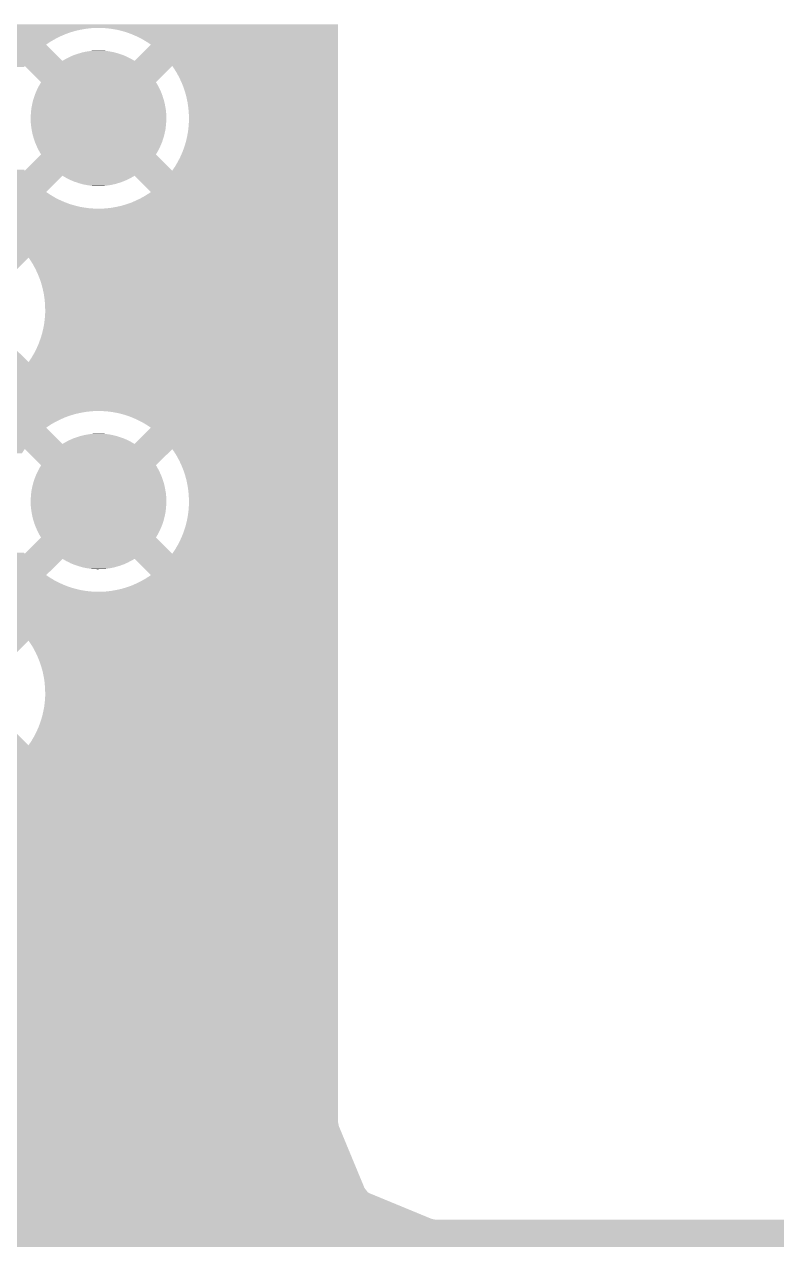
# Model space of a CAD drawing. Extents: x 295 to 953, y 10 to 290.
# Drawn here: x 775.71 to 785.68, y 251.25 to 267.46 of the extents above; entities that cross this region are included whole.
import ezdxf

# ---------------------------------------------------------------- set-up
doc = ezdxf.new("R2010")
doc.units = 0
doc.header["$LTSCALE"] = 5
doc.header["$MEASUREMENT"] = 0
doc.layers.add('FROMC1', color=7, linetype='CONTINUOUS')

msp = doc.modelspace()

# ---------------------------------------------------------------- linework, layer by layer
at = {"layer": 'FROMC1'}
for points in [[(728.195, 267.459), (728.195, 267.46), (779.868, 267.459), (779.867, 267.46)], [(728.201, 267.45), (728.195, 267.459), (779.868, 267.45), (779.868, 267.459)], [(728.22, 267.414), (728.201, 267.45), (779.868, 267.414), (779.868, 267.45)], [(728.222, 267.41), (728.22, 267.414), (776.595, 267.41), (776.665, 267.414)], [(728.226, 267.402), (728.222, 267.41), (776.526, 267.402), (776.595, 267.41)], [(728.233, 267.39), (728.226, 267.402), (776.457, 267.39), (776.526, 267.402)], [(776.734, 267.413), (776.665, 267.414), (779.868, 267.413), (779.868, 267.414)], [(776.804, 267.409), (776.734, 267.413), (779.868, 267.409), (779.868, 267.413)], [(776.873, 267.4), (776.804, 267.409), (779.868, 267.4), (779.868, 267.409)], [(776.942, 267.388), (776.873, 267.4), (779.868, 267.388), (779.868, 267.4)], [(728.234, 267.388), (728.233, 267.39), (776.448, 267.388), (776.457, 267.39)], [(728.24, 267.375), (728.234, 267.388), (776.389, 267.375), (776.448, 267.388)], [(728.249, 267.355), (728.24, 267.375), (776.322, 267.355), (776.389, 267.375)], [(728.26, 267.332), (728.249, 267.355), (776.256, 267.332), (776.322, 267.355)], [(728.263, 267.325), (728.26, 267.332), (776.241, 267.325), (776.256, 267.332)], [(728.272, 267.304), (728.263, 267.325), (776.192, 267.304), (776.241, 267.325)], [(728.284, 267.273), (728.272, 267.304), (776.129, 267.273), (776.192, 267.304)], [(728.289, 267.26), (728.284, 267.273), (776.107, 267.26), (776.129, 267.273)], [(728.296, 267.239), (728.289, 267.26), (776.069, 267.239), (776.107, 267.26)], [(728.309, 267.201), (728.296, 267.239), (776.01, 267.201), (776.069, 267.239)], [(777.01, 267.371), (776.942, 267.388), (779.868, 267.371), (779.868, 267.388)], [(777.077, 267.351), (777.01, 267.371), (779.868, 267.351), (779.868, 267.371)], [(777.142, 267.326), (777.077, 267.351), (779.868, 267.326), (779.868, 267.351)], [(777.206, 267.298), (777.142, 267.326), (779.868, 267.298), (779.868, 267.326)], [(777.268, 267.267), (777.206, 267.298), (779.868, 267.267), (779.868, 267.298)], [(777.328, 267.231), (777.268, 267.267), (779.868, 267.231), (779.868, 267.267)], [(728.311, 267.194), (728.309, 267.201), (776.001, 267.194), (776.01, 267.201)], [(728.311, 267.193), (728.311, 267.194), (775.999, 267.193), (776.001, 267.194)], [(728.329, 267.127), (728.311, 267.193), (776.065, 267.127), (775.999, 267.193)], [(728.343, 267.058), (728.329, 267.127), (776.133, 267.058), (776.065, 267.127)], [(776.415, 267.07), (776.436, 267.076), (776.969, 267.07), (776.951, 267.076)], [(776.436, 267.076), (776.473, 267.087), (776.951, 267.076), (776.91, 267.087)], [(776.473, 267.087), (776.495, 267.092), (776.91, 267.087), (776.892, 267.092)], [(776.495, 267.092), (776.532, 267.1), (776.892, 267.092), (776.85, 267.1)], [(776.532, 267.1), (776.555, 267.103), (776.85, 267.1), (776.833, 267.103)], [(776.555, 267.103), (776.592, 267.109), (776.833, 267.103), (776.789, 267.109)], [(776.592, 267.109), (776.618, 267.111), (776.789, 267.109), (776.773, 267.111)], [(776.618, 267.111), (776.652, 267.113), (776.773, 267.111), (776.725, 267.113)], [(776.652, 267.113), (776.713, 267.114), (776.725, 267.113), (776.713, 267.114)], [(777.17, 266.977), (777.386, 267.193), (779.868, 266.977), (779.868, 267.193)], [(777.386, 267.193), (777.328, 267.231), (779.868, 267.193), (779.868, 267.231)], [(728.347, 267.033), (728.343, 267.058), (776.158, 267.033), (776.133, 267.058)], [(763.536, 267.026), (763.358, 267.033), (776.166, 267.026), (776.158, 267.033)], [(763.832, 266.981), (763.536, 267.026), (776.21, 266.981), (776.166, 267.026)], [(763.848, 266.977), (763.832, 266.981), (776.215, 266.977), (776.21, 266.981)], [(764.081, 266.909), (763.848, 266.977), (779.868, 266.909), (779.868, 266.977)], [(764.12, 266.897), (764.081, 266.909), (775.707, 266.897), (775.715, 266.909)], [(775.931, 266.693), (775.715, 266.909), (777.454, 266.693), (777.67, 266.909)], [(776.215, 266.977), (776.249, 266.997), (777.17, 266.977), (777.135, 266.997)], [(776.249, 266.997), (776.268, 267.007), (777.135, 266.997), (777.118, 267.007)], [(776.268, 267.007), (776.303, 267.025), (777.118, 267.007), (777.081, 267.025)], [(776.303, 267.025), (776.322, 267.034), (777.081, 267.025), (777.064, 267.034)], [(776.322, 267.034), (776.358, 267.05), (777.064, 267.034), (777.026, 267.05)], [(776.358, 267.05), (776.378, 267.057), (777.026, 267.05), (777.008, 267.057)], [(776.378, 267.057), (776.415, 267.07), (777.008, 267.057), (776.969, 267.07)], [(777.694, 266.874), (777.67, 266.909), (779.868, 266.874), (779.868, 266.909)], [(777.731, 266.815), (777.694, 266.874), (779.868, 266.815), (779.868, 266.874)], [(777.764, 266.753), (777.731, 266.815), (779.868, 266.753), (779.868, 266.815)], [(777.793, 266.69), (777.764, 266.753), (779.868, 266.69), (779.868, 266.753)], [(775.866, 266.568), (775.874, 266.586), (777.52, 266.568), (777.511, 266.586)], [(775.874, 266.586), (775.892, 266.623), (777.511, 266.586), (777.494, 266.623)], [(775.892, 266.623), (775.901, 266.641), (777.494, 266.623), (777.484, 266.641)], [(775.901, 266.641), (775.921, 266.676), (777.484, 266.641), (777.465, 266.676)], [(775.921, 266.676), (775.931, 266.693), (777.465, 266.676), (777.454, 266.693)], [(777.819, 266.625), (777.793, 266.69), (779.868, 266.625), (779.868, 266.69)], [(777.841, 266.559), (777.819, 266.625), (779.868, 266.559), (779.868, 266.625)], [(775.816, 266.415), (775.826, 266.454), (777.569, 266.415), (777.559, 266.454)], [(775.826, 266.454), (775.831, 266.473), (777.559, 266.454), (777.553, 266.473)], [(775.831, 266.473), (775.844, 266.512), (777.553, 266.473), (777.541, 266.512)], [(775.844, 266.512), (775.851, 266.531), (777.541, 266.512), (777.534, 266.531)], [(775.851, 266.531), (775.866, 266.568), (777.534, 266.531), (777.52, 266.568)], [(777.859, 266.492), (777.841, 266.559), (779.868, 266.492), (779.868, 266.559)], [(777.873, 266.423), (777.859, 266.492), (779.868, 266.423), (779.868, 266.492)], [(777.883, 266.354), (777.873, 266.423), (779.868, 266.354), (779.868, 266.423)], [(775.794, 266.235), (775.796, 266.275), (777.591, 266.235), (777.59, 266.275)], [(775.796, 266.275), (775.797, 266.296), (777.59, 266.275), (777.588, 266.296)], [(775.797, 266.296), (775.802, 266.336), (777.588, 266.296), (777.584, 266.336)], [(775.802, 266.336), (775.804, 266.356), (777.584, 266.336), (777.58, 266.356)], [(775.804, 266.356), (775.812, 266.395), (777.58, 266.356), (777.573, 266.395)], [(775.812, 266.395), (775.816, 266.415), (777.573, 266.395), (777.569, 266.415)], [(777.889, 266.285), (777.883, 266.354), (779.868, 266.285), (779.868, 266.354)], [(777.891, 266.215), (777.889, 266.285), (779.868, 266.215), (779.868, 266.285)], [(775.793, 266.215), (775.794, 266.235), (777.592, 266.215), (777.591, 266.235)], [(775.794, 266.195), (775.793, 266.215), (777.591, 266.195), (777.592, 266.215)], [(775.795, 266.155), (775.794, 266.195), (777.589, 266.155), (777.591, 266.195)], [(775.797, 266.134), (775.795, 266.155), (777.588, 266.134), (777.589, 266.155)], [(775.802, 266.094), (775.797, 266.134), (777.583, 266.094), (777.588, 266.134)], [(777.878, 266.034), (777.886, 266.103), (779.868, 266.034), (779.868, 266.103)], [(777.886, 266.103), (777.891, 266.173), (779.868, 266.103), (779.868, 266.173)], [(777.891, 266.173), (777.891, 266.215), (779.868, 266.173), (779.868, 266.215)], [(775.805, 266.074), (775.802, 266.094), (777.581, 266.074), (777.583, 266.094)], [(775.812, 266.035), (775.805, 266.074), (777.573, 266.035), (777.581, 266.074)], [(775.816, 266.015), (775.812, 266.035), (777.569, 266.015), (777.573, 266.035)], [(775.826, 265.976), (775.816, 266.015), (777.559, 265.976), (777.569, 266.015)], [(775.832, 265.957), (775.826, 265.976), (777.554, 265.957), (777.559, 265.976)], [(775.844, 265.918), (775.832, 265.957), (777.541, 265.918), (777.554, 265.957)], [(777.849, 265.898), (777.865, 265.965), (779.868, 265.898), (779.868, 265.965)], [(777.865, 265.965), (777.878, 266.034), (779.868, 265.965), (779.868, 266.034)], [(775.851, 265.899), (775.844, 265.918), (777.535, 265.899), (777.541, 265.918)], [(775.866, 265.862), (775.851, 265.899), (777.519, 265.862), (777.535, 265.899)], [(775.874, 265.844), (775.866, 265.862), (777.511, 265.844), (777.519, 265.862)], [(775.891, 265.807), (775.874, 265.844), (777.493, 265.807), (777.511, 265.844)], [(775.901, 265.789), (775.891, 265.807), (777.485, 265.789), (777.493, 265.807)], [(775.92, 265.754), (775.901, 265.789), (777.464, 265.754), (777.485, 265.789)], [(777.804, 265.765), (777.828, 265.831), (779.868, 265.765), (779.868, 265.831)], [(777.828, 265.831), (777.849, 265.898), (779.868, 265.831), (779.868, 265.898)], [(775.715, 265.521), (775.931, 265.737), (777.67, 265.521), (777.454, 265.737)], [(775.931, 265.737), (775.92, 265.754), (777.454, 265.737), (777.464, 265.754)], [(777.709, 265.579), (777.744, 265.639), (779.868, 265.579), (779.868, 265.639)], [(777.744, 265.639), (777.776, 265.702), (779.868, 265.639), (779.868, 265.702)], [(777.776, 265.702), (777.804, 265.765), (779.868, 265.702), (779.868, 265.765)], [(765.453, 265.521), (765.449, 265.533), (775.715, 265.521), (775.707, 265.533)], [(765.477, 265.453), (765.453, 265.521), (779.868, 265.453), (779.868, 265.521)], [(765.492, 265.411), (765.477, 265.453), (776.172, 265.411), (776.215, 265.453)], [(776.25, 265.433), (776.215, 265.453), (777.136, 265.433), (777.17, 265.453)], [(777.386, 265.237), (777.17, 265.453), (779.868, 265.237), (779.868, 265.453)], [(777.67, 265.521), (777.709, 265.579), (779.868, 265.521), (779.868, 265.579)], [(765.527, 265.237), (765.492, 265.411), (775.999, 265.237), (776.172, 265.411)], [(776.267, 265.423), (776.25, 265.433), (777.117, 265.423), (777.136, 265.433)], [(776.304, 265.405), (776.267, 265.423), (777.082, 265.405), (777.117, 265.423)], [(776.321, 265.396), (776.304, 265.405), (777.063, 265.396), (777.082, 265.405)], [(776.359, 265.38), (776.321, 265.396), (777.027, 265.38), (777.063, 265.396)], [(776.377, 265.373), (776.359, 265.38), (777.007, 265.373), (777.027, 265.38)], [(776.417, 265.36), (776.377, 265.373), (776.97, 265.36), (777.007, 265.373)], [(776.434, 265.354), (776.417, 265.36), (776.949, 265.354), (776.97, 265.36)], [(776.475, 265.343), (776.434, 265.354), (776.912, 265.343), (776.949, 265.354)], [(776.493, 265.338), (776.475, 265.343), (776.89, 265.338), (776.912, 265.343)], [(776.535, 265.33), (776.493, 265.338), (776.853, 265.33), (776.89, 265.338)], [(776.552, 265.327), (776.535, 265.33), (776.83, 265.327), (776.853, 265.33)], [(776.596, 265.321), (776.552, 265.327), (776.793, 265.321), (776.83, 265.327)], [(776.612, 265.319), (776.596, 265.321), (776.767, 265.319), (776.793, 265.321)], [(776.66, 265.317), (776.612, 265.319), (776.733, 265.317), (776.767, 265.319)], [(776.672, 265.316), (776.66, 265.317), (776.672, 265.316), (776.733, 265.317)], [(765.535, 265.199), (765.527, 265.237), (776.057, 265.199), (775.999, 265.237)], [(765.543, 265.163), (765.535, 265.199), (776.117, 265.163), (776.057, 265.199)], [(765.549, 265.132), (765.543, 265.163), (776.179, 265.132), (776.117, 265.163)], [(765.552, 265.117), (765.549, 265.132), (776.212, 265.117), (776.179, 265.132)], [(777.193, 265.126), (777.256, 265.157), (779.868, 265.126), (779.868, 265.157)], [(777.256, 265.157), (777.316, 265.191), (779.868, 265.157), (779.868, 265.191)], [(777.316, 265.191), (777.375, 265.229), (779.868, 265.191), (779.868, 265.229)], [(777.375, 265.229), (777.386, 265.237), (779.868, 265.229), (779.868, 265.237)], [(765.553, 265.104), (765.552, 265.117), (776.243, 265.104), (776.212, 265.117)], [(765.555, 265.079), (765.553, 265.104), (776.308, 265.079), (776.243, 265.104)], [(765.556, 265.059), (765.555, 265.079), (776.375, 265.059), (776.308, 265.079)], [(765.557, 265.042), (765.556, 265.059), (776.443, 265.042), (776.375, 265.059)], [(765.558, 265.03), (765.557, 265.042), (776.512, 265.03), (776.443, 265.042)], [(765.559, 265.021), (765.558, 265.03), (776.581, 265.021), (776.512, 265.03)], [(765.559, 265.017), (765.559, 265.021), (776.651, 265.017), (776.581, 265.021)], [(765.559, 265.016), (765.559, 265.017), (776.72, 265.016), (776.651, 265.017)], [(765.569, 264.874), (765.559, 265.016), (779.868, 264.874), (779.868, 265.016)], [(776.72, 265.016), (776.79, 265.02), (779.868, 265.016), (779.868, 265.02)], [(776.79, 265.02), (776.859, 265.028), (779.868, 265.02), (779.868, 265.028)], [(776.859, 265.028), (776.928, 265.04), (779.868, 265.028), (779.868, 265.04)], [(776.928, 265.04), (776.996, 265.055), (779.868, 265.04), (779.868, 265.055)], [(776.996, 265.055), (777.063, 265.075), (779.868, 265.055), (779.868, 265.075)], [(777.063, 265.075), (777.129, 265.098), (779.868, 265.075), (779.868, 265.098)], [(777.129, 265.098), (777.193, 265.126), (779.868, 265.098), (779.868, 265.126)], [(774.829, 264.873), (774.76, 264.874), (779.868, 264.873), (779.868, 264.874)], [(774.899, 264.869), (774.829, 264.873), (779.868, 264.869), (779.868, 264.873)], [(774.968, 264.86), (774.899, 264.869), (779.868, 264.86), (779.868, 264.869)], [(775.037, 264.848), (774.968, 264.86), (779.868, 264.848), (779.868, 264.86)], [(775.105, 264.831), (775.037, 264.848), (779.868, 264.831), (779.868, 264.848)], [(775.172, 264.811), (775.105, 264.831), (779.868, 264.811), (779.868, 264.831)], [(775.237, 264.786), (775.172, 264.811), (779.868, 264.786), (779.868, 264.811)], [(775.301, 264.758), (775.237, 264.786), (779.868, 264.758), (779.868, 264.786)], [(775.265, 264.437), (775.481, 264.653), (779.868, 264.437), (779.868, 264.653)], [(775.363, 264.727), (775.301, 264.758), (779.868, 264.727), (779.868, 264.758)], [(775.423, 264.691), (775.363, 264.727), (779.868, 264.691), (779.868, 264.727)], [(775.481, 264.653), (775.423, 264.691), (779.868, 264.653), (779.868, 264.691)], [(765.525, 264.369), (765.535, 264.437), (779.868, 264.369), (779.868, 264.437)], [(774.026, 264.153), (773.81, 264.369), (775.549, 264.153), (775.765, 264.369)], [(775.789, 264.334), (775.765, 264.369), (779.868, 264.334), (779.868, 264.369)], [(775.826, 264.275), (775.789, 264.334), (779.868, 264.275), (779.868, 264.334)], [(775.859, 264.213), (775.826, 264.275), (779.868, 264.213), (779.868, 264.275)], [(775.888, 264.15), (775.859, 264.213), (779.868, 264.15), (779.868, 264.213)], [(775.914, 264.085), (775.888, 264.15), (779.868, 264.085), (779.868, 264.15)], [(775.936, 264.019), (775.914, 264.085), (779.868, 264.019), (779.868, 264.085)], [(775.954, 263.952), (775.936, 264.019), (779.868, 263.952), (779.868, 264.019)], [(775.968, 263.883), (775.954, 263.952), (779.868, 263.883), (779.868, 263.952)], [(775.978, 263.814), (775.968, 263.883), (779.868, 263.814), (779.868, 263.883)], [(775.984, 263.745), (775.978, 263.814), (779.868, 263.745), (779.868, 263.814)], [(775.986, 263.675), (775.984, 263.745), (779.868, 263.675), (779.868, 263.745)], [(775.986, 263.633), (775.986, 263.675), (779.868, 263.633), (779.868, 263.675)], [(775.973, 263.494), (775.981, 263.563), (779.868, 263.494), (779.868, 263.563)], [(775.981, 263.563), (775.986, 263.633), (779.868, 263.563), (779.868, 263.633)], [(775.923, 263.291), (775.944, 263.358), (779.868, 263.291), (779.868, 263.358)], [(775.944, 263.358), (775.96, 263.425), (779.868, 263.358), (779.868, 263.425)], [(775.96, 263.425), (775.973, 263.494), (779.868, 263.425), (779.868, 263.494)], [(773.81, 262.981), (774.026, 263.197), (775.765, 262.981), (775.549, 263.197)], [(775.871, 263.162), (775.899, 263.225), (779.868, 263.162), (779.868, 263.225)], [(775.899, 263.225), (775.923, 263.291), (779.868, 263.225), (779.868, 263.291)], [(775.765, 262.981), (775.804, 263.039), (779.868, 262.981), (779.868, 263.039)], [(775.804, 263.039), (775.839, 263.099), (779.868, 263.039), (779.868, 263.099)], [(775.839, 263.099), (775.871, 263.162), (779.868, 263.099), (779.868, 263.162)], [(764.486, 262.913), (764.5, 262.92), (779.868, 262.913), (779.868, 262.92)], [(764.5, 262.92), (764.587, 262.981), (779.868, 262.92), (779.868, 262.981)], [(775.481, 262.697), (775.265, 262.913), (779.868, 262.697), (779.868, 262.913)], [(775.47, 262.689), (775.481, 262.697), (779.868, 262.689), (779.868, 262.697)], [(775.091, 262.515), (775.158, 262.535), (779.868, 262.515), (779.868, 262.535)], [(775.158, 262.535), (775.224, 262.558), (779.868, 262.535), (779.868, 262.558)], [(775.224, 262.558), (775.288, 262.586), (779.868, 262.558), (779.868, 262.586)], [(775.288, 262.586), (775.351, 262.617), (779.868, 262.586), (779.868, 262.617)], [(775.351, 262.617), (775.411, 262.651), (779.868, 262.617), (779.868, 262.651)], [(775.411, 262.651), (775.47, 262.689), (779.868, 262.651), (779.868, 262.689)], [(713.828, 262.334), (713.828, 262.476), (779.868, 262.334), (779.868, 262.476)], [(774.815, 262.476), (774.885, 262.48), (779.868, 262.476), (779.868, 262.48)], [(774.885, 262.48), (774.954, 262.488), (779.868, 262.48), (779.868, 262.488)], [(774.954, 262.488), (775.023, 262.5), (779.868, 262.488), (779.868, 262.5)], [(775.023, 262.5), (775.091, 262.515), (779.868, 262.5), (779.868, 262.515)], [(713.828, 262.33), (713.828, 262.334), (776.595, 262.33), (776.665, 262.334)], [(713.828, 262.322), (713.828, 262.33), (776.526, 262.322), (776.595, 262.33)], [(713.828, 262.31), (713.828, 262.322), (776.457, 262.31), (776.526, 262.322)], [(713.828, 262.295), (713.828, 262.31), (776.389, 262.295), (776.457, 262.31)], [(713.828, 262.275), (713.828, 262.295), (776.322, 262.275), (776.389, 262.295)], [(713.828, 262.252), (713.828, 262.275), (776.256, 262.252), (776.322, 262.275)], [(713.828, 262.224), (713.828, 262.252), (776.192, 262.224), (776.256, 262.252)], [(713.828, 262.193), (713.828, 262.224), (776.129, 262.193), (776.192, 262.224)], [(776.734, 262.333), (776.665, 262.334), (779.868, 262.333), (779.868, 262.334)], [(776.804, 262.329), (776.734, 262.333), (779.868, 262.329), (779.868, 262.333)], [(776.873, 262.32), (776.804, 262.329), (779.868, 262.32), (779.868, 262.329)], [(776.942, 262.308), (776.873, 262.32), (779.868, 262.308), (779.868, 262.32)], [(777.01, 262.291), (776.942, 262.308), (779.868, 262.291), (779.868, 262.308)], [(777.077, 262.271), (777.01, 262.291), (779.868, 262.271), (779.868, 262.291)], [(777.142, 262.246), (777.077, 262.271), (779.868, 262.246), (779.868, 262.271)], [(777.206, 262.218), (777.142, 262.246), (779.868, 262.218), (779.868, 262.246)], [(777.268, 262.187), (777.206, 262.218), (779.868, 262.187), (779.868, 262.218)], [(713.828, 262.159), (713.828, 262.193), (776.069, 262.159), (776.129, 262.193)], [(713.828, 262.121), (713.828, 262.159), (776.01, 262.121), (776.069, 262.159)], [(713.828, 262.113), (713.828, 262.121), (775.999, 262.113), (776.01, 262.121)], [(713.828, 261.897), (713.828, 262.113), (776.215, 261.897), (775.999, 262.113)], [(777.17, 261.897), (777.386, 262.113), (779.868, 261.897), (779.868, 262.113)], [(777.328, 262.151), (777.268, 262.187), (779.868, 262.151), (779.868, 262.187)], [(777.386, 262.113), (777.328, 262.151), (779.868, 262.113), (779.868, 262.151)], [(713.828, 261.829), (713.828, 261.897), (779.868, 261.829), (779.868, 261.897)], [(776.215, 261.897), (776.249, 261.917), (777.17, 261.897), (777.135, 261.917)], [(776.249, 261.917), (776.268, 261.927), (777.135, 261.917), (777.118, 261.927)], [(776.268, 261.927), (776.303, 261.945), (777.118, 261.927), (777.081, 261.945)], [(776.303, 261.945), (776.322, 261.954), (777.081, 261.945), (777.064, 261.954)], [(776.322, 261.954), (776.358, 261.97), (777.064, 261.954), (777.026, 261.97)], [(776.358, 261.97), (776.378, 261.977), (777.026, 261.97), (777.008, 261.977)], [(776.378, 261.977), (776.415, 261.99), (777.008, 261.977), (776.969, 261.99)], [(776.415, 261.99), (776.436, 261.996), (776.969, 261.99), (776.951, 261.996)], [(776.436, 261.996), (776.473, 262.007), (776.951, 261.996), (776.91, 262.007)], [(776.473, 262.007), (776.495, 262.012), (776.91, 262.007), (776.892, 262.012)], [(776.495, 262.012), (776.532, 262.02), (776.892, 262.012), (776.85, 262.02)], [(776.532, 262.02), (776.555, 262.023), (776.85, 262.02), (776.833, 262.023)], [(776.555, 262.023), (776.592, 262.029), (776.833, 262.023), (776.789, 262.029)], [(776.592, 262.029), (776.618, 262.031), (776.789, 262.029), (776.773, 262.031)], [(776.618, 262.031), (776.652, 262.033), (776.773, 262.031), (776.725, 262.033)], [(776.652, 262.033), (776.713, 262.034), (776.725, 262.033), (776.713, 262.034)], [(713.828, 261.771), (713.828, 261.829), (775.676, 261.771), (775.715, 261.829)], [(775.931, 261.613), (775.715, 261.829), (777.454, 261.613), (777.67, 261.829)], [(777.694, 261.794), (777.67, 261.829), (779.868, 261.794), (779.868, 261.829)], [(777.731, 261.735), (777.694, 261.794), (779.868, 261.735), (779.868, 261.794)], [(777.764, 261.673), (777.731, 261.735), (779.868, 261.673), (779.868, 261.735)], [(775.901, 261.561), (775.921, 261.596), (777.484, 261.561), (777.465, 261.596)], [(775.921, 261.596), (775.931, 261.613), (777.465, 261.596), (777.454, 261.613)], [(777.793, 261.61), (777.764, 261.673), (779.868, 261.61), (779.868, 261.673)], [(777.819, 261.545), (777.793, 261.61), (779.868, 261.545), (779.868, 261.61)], [(775.831, 261.393), (775.844, 261.432), (777.553, 261.393), (777.541, 261.432)], [(775.844, 261.432), (775.851, 261.451), (777.541, 261.432), (777.534, 261.451)], [(775.851, 261.451), (775.866, 261.488), (777.534, 261.451), (777.52, 261.488)], [(775.866, 261.488), (775.874, 261.506), (777.52, 261.488), (777.511, 261.506)], [(775.874, 261.506), (775.892, 261.543), (777.511, 261.506), (777.494, 261.543)], [(775.892, 261.543), (775.901, 261.561), (777.494, 261.543), (777.484, 261.561)], [(777.841, 261.479), (777.819, 261.545), (779.868, 261.479), (779.868, 261.545)], [(777.859, 261.412), (777.841, 261.479), (779.868, 261.412), (779.868, 261.479)], [(777.873, 261.343), (777.859, 261.412), (779.868, 261.343), (779.868, 261.412)], [(775.797, 261.216), (775.802, 261.256), (777.588, 261.216), (777.584, 261.256)], [(775.802, 261.256), (775.804, 261.276), (777.584, 261.256), (777.58, 261.276)], [(775.804, 261.276), (775.812, 261.315), (777.58, 261.276), (777.573, 261.315)], [(775.812, 261.315), (775.816, 261.335), (777.573, 261.315), (777.569, 261.335)], [(775.816, 261.335), (775.826, 261.374), (777.569, 261.335), (777.559, 261.374)], [(775.826, 261.374), (775.831, 261.393), (777.559, 261.374), (777.553, 261.393)], [(777.883, 261.274), (777.873, 261.343), (779.868, 261.274), (779.868, 261.343)], [(777.889, 261.205), (777.883, 261.274), (779.868, 261.205), (779.868, 261.274)], [(775.793, 261.135), (775.794, 261.155), (777.592, 261.135), (777.591, 261.155)], [(775.794, 261.115), (775.793, 261.135), (777.591, 261.115), (777.592, 261.135)], [(775.794, 261.155), (775.796, 261.195), (777.591, 261.155), (777.59, 261.195)], [(775.795, 261.075), (775.794, 261.115), (777.589, 261.075), (777.591, 261.115)], [(775.797, 261.054), (775.795, 261.075), (777.588, 261.054), (777.589, 261.075)], [(775.796, 261.195), (775.797, 261.216), (777.59, 261.195), (777.588, 261.216)], [(777.886, 261.023), (777.891, 261.093), (779.868, 261.023), (779.868, 261.093)], [(777.891, 261.135), (777.889, 261.205), (779.868, 261.135), (779.868, 261.205)], [(777.891, 261.093), (777.891, 261.135), (779.868, 261.093), (779.868, 261.135)], [(775.802, 261.014), (775.797, 261.054), (777.583, 261.014), (777.588, 261.054)], [(775.805, 260.994), (775.802, 261.014), (777.581, 260.994), (777.583, 261.014)], [(775.812, 260.955), (775.805, 260.994), (777.573, 260.955), (777.581, 260.994)], [(775.816, 260.935), (775.812, 260.955), (777.569, 260.935), (777.573, 260.955)], [(775.826, 260.896), (775.816, 260.935), (777.559, 260.896), (777.569, 260.935)], [(777.865, 260.885), (777.878, 260.954), (779.868, 260.885), (779.868, 260.954)], [(777.878, 260.954), (777.886, 261.023), (779.868, 260.954), (779.868, 261.023)], [(775.832, 260.877), (775.826, 260.896), (777.554, 260.877), (777.559, 260.896)], [(775.844, 260.838), (775.832, 260.877), (777.541, 260.838), (777.554, 260.877)], [(775.851, 260.819), (775.844, 260.838), (777.535, 260.819), (777.541, 260.838)], [(775.866, 260.782), (775.851, 260.819), (777.519, 260.782), (777.535, 260.819)], [(775.874, 260.764), (775.866, 260.782), (777.511, 260.764), (777.519, 260.782)], [(775.891, 260.727), (775.874, 260.764), (777.493, 260.727), (777.511, 260.764)], [(777.804, 260.685), (777.828, 260.751), (779.868, 260.685), (779.868, 260.751)], [(777.828, 260.751), (777.849, 260.818), (779.868, 260.751), (779.868, 260.818)], [(777.849, 260.818), (777.865, 260.885), (779.868, 260.818), (779.868, 260.885)], [(775.715, 260.441), (775.931, 260.657), (777.67, 260.441), (777.454, 260.657)], [(775.901, 260.709), (775.891, 260.727), (777.485, 260.709), (777.493, 260.727)], [(775.92, 260.674), (775.901, 260.709), (777.464, 260.674), (777.485, 260.709)], [(775.931, 260.657), (775.92, 260.674), (777.454, 260.657), (777.464, 260.674)], [(777.744, 260.559), (777.776, 260.622), (779.868, 260.559), (779.868, 260.622)], [(777.776, 260.622), (777.804, 260.685), (779.868, 260.622), (779.868, 260.685)], [(767.747, 260.441), (767.739, 260.453), (775.715, 260.441), (775.707, 260.453)], [(767.794, 260.373), (767.747, 260.441), (779.868, 260.373), (779.868, 260.441)], [(777.67, 260.441), (777.709, 260.499), (779.868, 260.441), (779.868, 260.499)], [(777.709, 260.499), (777.744, 260.559), (779.868, 260.499), (779.868, 260.559)], [(767.795, 260.372), (767.794, 260.373), (776.214, 260.372), (776.215, 260.373)], [(767.905, 260.157), (767.795, 260.372), (775.999, 260.157), (776.214, 260.372)], [(776.25, 260.353), (776.215, 260.373), (777.136, 260.353), (777.17, 260.373)], [(776.267, 260.343), (776.25, 260.353), (777.117, 260.343), (777.136, 260.353)], [(776.304, 260.325), (776.267, 260.343), (777.082, 260.325), (777.117, 260.343)], [(776.321, 260.316), (776.304, 260.325), (777.063, 260.316), (777.082, 260.325)], [(776.359, 260.3), (776.321, 260.316), (777.027, 260.3), (777.063, 260.316)], [(776.377, 260.293), (776.359, 260.3), (777.007, 260.293), (777.027, 260.3)], [(776.417, 260.28), (776.377, 260.293), (776.97, 260.28), (777.007, 260.293)], [(776.434, 260.274), (776.417, 260.28), (776.949, 260.274), (776.97, 260.28)], [(776.475, 260.263), (776.434, 260.274), (776.912, 260.263), (776.949, 260.274)], [(777.386, 260.157), (777.17, 260.373), (779.868, 260.157), (779.868, 260.373)], [(767.925, 260.119), (767.905, 260.157), (776.057, 260.119), (775.999, 260.157)], [(767.932, 260.106), (767.925, 260.119), (776.079, 260.106), (776.057, 260.119)], [(767.94, 260.083), (767.932, 260.106), (776.117, 260.083), (776.079, 260.106)], [(776.493, 260.258), (776.475, 260.263), (776.89, 260.258), (776.912, 260.263)], [(776.535, 260.25), (776.493, 260.258), (776.853, 260.25), (776.89, 260.258)], [(776.552, 260.247), (776.535, 260.25), (776.83, 260.247), (776.853, 260.25)], [(776.596, 260.241), (776.552, 260.247), (776.793, 260.241), (776.83, 260.247)], [(776.612, 260.239), (776.596, 260.241), (776.767, 260.239), (776.793, 260.241)], [(776.66, 260.237), (776.612, 260.239), (776.733, 260.237), (776.767, 260.239)], [(776.672, 260.236), (776.66, 260.237), (776.672, 260.236), (776.733, 260.237)], [(777.256, 260.077), (777.316, 260.111), (779.868, 260.077), (779.868, 260.111)], [(777.316, 260.111), (777.375, 260.149), (779.868, 260.111), (779.868, 260.149)], [(777.375, 260.149), (777.386, 260.157), (779.868, 260.149), (779.868, 260.157)], [(767.951, 260.052), (767.94, 260.083), (776.179, 260.052), (776.117, 260.083)], [(767.961, 260.024), (767.951, 260.052), (776.243, 260.024), (776.179, 260.052)], [(767.969, 259.999), (767.961, 260.024), (776.308, 259.999), (776.243, 260.024)], [(767.977, 259.979), (767.969, 259.999), (776.375, 259.979), (776.308, 259.999)], [(767.982, 259.962), (767.977, 259.979), (776.443, 259.962), (776.375, 259.979)], [(767.987, 259.95), (767.982, 259.962), (776.512, 259.95), (776.443, 259.962)], [(767.99, 259.941), (767.987, 259.95), (776.581, 259.941), (776.512, 259.95)], [(767.991, 259.937), (767.99, 259.941), (776.651, 259.937), (776.581, 259.941)], [(776.72, 259.936), (776.79, 259.94), (779.868, 259.936), (779.868, 259.94)], [(776.79, 259.94), (776.859, 259.948), (779.868, 259.94), (779.868, 259.948)], [(776.859, 259.948), (776.928, 259.96), (779.868, 259.948), (779.868, 259.96)], [(776.928, 259.96), (776.996, 259.975), (779.868, 259.96), (779.868, 259.975)], [(776.996, 259.975), (777.063, 259.995), (779.868, 259.975), (779.868, 259.995)], [(777.063, 259.995), (777.129, 260.018), (779.868, 259.995), (779.868, 260.018)], [(777.129, 260.018), (777.193, 260.046), (779.868, 260.018), (779.868, 260.046)], [(777.193, 260.046), (777.256, 260.077), (779.868, 260.046), (779.868, 260.077)], [(767.992, 259.936), (767.991, 259.937), (776.72, 259.936), (776.651, 259.937)], [(768.032, 259.823), (767.992, 259.936), (779.868, 259.823), (779.868, 259.936)], [(768.038, 259.794), (768.032, 259.823), (779.868, 259.794), (779.868, 259.823)], [(774.829, 259.793), (774.76, 259.794), (779.868, 259.793), (779.868, 259.794)], [(774.899, 259.789), (774.829, 259.793), (779.868, 259.789), (779.868, 259.793)], [(774.968, 259.78), (774.899, 259.789), (779.868, 259.78), (779.868, 259.789)], [(775.037, 259.768), (774.968, 259.78), (779.868, 259.768), (779.868, 259.78)], [(775.105, 259.751), (775.037, 259.768), (779.868, 259.751), (779.868, 259.768)], [(775.172, 259.731), (775.105, 259.751), (779.868, 259.731), (779.868, 259.751)], [(775.237, 259.706), (775.172, 259.731), (779.868, 259.706), (779.868, 259.731)], [(775.301, 259.678), (775.237, 259.706), (779.868, 259.678), (779.868, 259.706)], [(775.363, 259.647), (775.301, 259.678), (779.868, 259.647), (779.868, 259.678)], [(775.423, 259.611), (775.363, 259.647), (779.868, 259.611), (779.868, 259.647)], [(775.265, 259.357), (775.481, 259.573), (779.868, 259.357), (779.868, 259.573)], [(775.481, 259.573), (775.423, 259.611), (779.868, 259.573), (779.868, 259.611)], [(768.108, 259.289), (768.104, 259.357), (779.868, 259.289), (779.868, 259.357)], [(774.026, 259.073), (773.81, 259.289), (775.549, 259.073), (775.765, 259.289)], [(775.789, 259.254), (775.765, 259.289), (779.868, 259.254), (779.868, 259.289)], [(775.826, 259.195), (775.789, 259.254), (779.868, 259.195), (779.868, 259.254)], [(775.859, 259.133), (775.826, 259.195), (779.868, 259.133), (779.868, 259.195)], [(775.888, 259.07), (775.859, 259.133), (779.868, 259.07), (779.868, 259.133)], [(775.914, 259.005), (775.888, 259.07), (779.868, 259.005), (779.868, 259.07)], [(775.936, 258.939), (775.914, 259.005), (779.868, 258.939), (779.868, 259.005)], [(775.954, 258.872), (775.936, 258.939), (779.868, 258.872), (779.868, 258.939)], [(775.968, 258.803), (775.954, 258.872), (779.868, 258.803), (779.868, 258.872)], [(775.978, 258.734), (775.968, 258.803), (779.868, 258.734), (779.868, 258.803)], [(775.984, 258.665), (775.978, 258.734), (779.868, 258.665), (779.868, 258.734)], [(775.986, 258.595), (775.984, 258.665), (779.868, 258.595), (779.868, 258.665)], [(775.973, 258.414), (775.981, 258.483), (779.868, 258.414), (779.868, 258.483)], [(775.981, 258.483), (775.986, 258.553), (779.868, 258.483), (779.868, 258.553)], [(775.986, 258.553), (775.986, 258.595), (779.868, 258.553), (779.868, 258.595)], [(775.944, 258.278), (775.96, 258.345), (779.868, 258.278), (779.868, 258.345)], [(775.96, 258.345), (775.973, 258.414), (779.868, 258.345), (779.868, 258.414)], [(775.899, 258.145), (775.923, 258.211), (779.868, 258.145), (779.868, 258.211)], [(775.923, 258.211), (775.944, 258.278), (779.868, 258.211), (779.868, 258.278)], [(773.81, 257.901), (774.026, 258.117), (775.765, 257.901), (775.549, 258.117)], [(775.804, 257.959), (775.839, 258.019), (779.868, 257.959), (779.868, 258.019)], [(775.839, 258.019), (775.871, 258.082), (779.868, 258.019), (779.868, 258.082)], [(775.871, 258.082), (775.899, 258.145), (779.868, 258.082), (779.868, 258.145)], [(767.61, 257.833), (767.666, 257.901), (779.868, 257.833), (779.868, 257.901)], [(775.765, 257.901), (775.804, 257.959), (779.868, 257.901), (779.868, 257.959)], [(775.481, 257.617), (775.265, 257.833), (779.868, 257.617), (779.868, 257.833)], [(775.288, 257.506), (775.351, 257.537), (779.868, 257.506), (779.868, 257.537)], [(775.351, 257.537), (775.411, 257.571), (779.868, 257.537), (779.868, 257.571)], [(775.411, 257.571), (775.47, 257.609), (779.868, 257.571), (779.868, 257.609)], [(775.47, 257.609), (775.481, 257.617), (779.868, 257.609), (779.868, 257.617)], [(767.04, 257.332), (767.132, 257.396), (779.868, 257.332), (779.868, 257.396)], [(774.815, 257.396), (774.885, 257.4), (779.868, 257.396), (779.868, 257.4)], [(774.885, 257.4), (774.954, 257.408), (779.868, 257.4), (779.868, 257.408)], [(774.954, 257.408), (775.023, 257.42), (779.868, 257.408), (779.868, 257.42)], [(775.023, 257.42), (775.091, 257.435), (779.868, 257.42), (779.868, 257.435)], [(775.091, 257.435), (775.158, 257.455), (779.868, 257.435), (779.868, 257.455)], [(775.158, 257.455), (775.224, 257.478), (779.868, 257.455), (779.868, 257.478)], [(775.224, 257.478), (775.288, 257.506), (779.868, 257.478), (779.868, 257.506)], [(766.49, 257.096), (766.773, 257.196), (779.868, 257.096), (779.868, 257.196)], [(766.773, 257.196), (767.04, 257.332), (779.868, 257.196), (779.868, 257.332)], [(765.898, 257.015), (766.197, 257.035), (779.868, 257.015), (779.868, 257.035)], [(766.197, 257.035), (766.49, 257.096), (779.868, 257.035), (779.868, 257.096)], [(713.828, 254.422), (713.828, 257.015), (779.868, 254.422), (779.868, 257.015)], [(752.007, 254.418), (751.928, 254.422), (779.868, 254.418), (779.868, 254.422)], [(752.196, 254.381), (752.007, 254.418), (779.868, 254.381), (779.868, 254.418)], [(752.372, 254.306), (752.196, 254.381), (779.868, 254.306), (779.868, 254.381)], [(752.528, 254.195), (752.372, 254.306), (779.868, 254.195), (779.868, 254.306)], [(752.657, 254.053), (752.528, 254.195), (779.868, 254.053), (779.868, 254.195)], [(752.754, 253.888), (752.657, 254.053), (779.868, 253.888), (779.868, 254.053)], [(752.814, 253.706), (752.754, 253.888), (779.868, 253.706), (779.868, 253.888)], [(752.834, 253.515), (752.814, 253.706), (779.868, 253.515), (779.868, 253.706)], [(752.831, 253.435), (752.834, 253.515), (779.868, 253.435), (779.868, 253.515)], [(752.794, 253.247), (752.831, 253.435), (779.868, 253.247), (779.868, 253.435)], [(752.718, 253.071), (752.794, 253.247), (779.868, 253.071), (779.868, 253.247)], [(752.607, 252.915), (752.718, 253.071), (779.868, 252.915), (779.868, 253.071)], [(752.466, 252.785), (752.538, 252.852), (779.905, 252.785), (779.877, 252.852)], [(752.538, 252.852), (752.591, 252.9), (779.877, 252.852), (779.868, 252.9)], [(752.591, 252.9), (752.607, 252.915), (779.868, 252.9), (779.868, 252.915)], [(752.118, 252.628), (752.3, 252.688), (779.97, 252.628), (779.945, 252.688)], [(752.3, 252.688), (752.466, 252.785), (779.945, 252.688), (779.905, 252.785)], [(713.828, 252.029), (713.828, 252.608), (780.218, 252.029), (779.978, 252.608)], [(751.928, 252.608), (752.118, 252.628), (779.978, 252.608), (779.97, 252.628)], [(713.828, 251.973), (713.828, 252.029), (780.262, 251.973), (780.218, 252.029)], [(713.828, 251.96), (713.828, 251.973), (780.286, 251.96), (780.262, 251.973)], [(713.828, 251.62), (713.828, 251.96), (781.109, 251.62), (780.286, 251.96)], [(713.828, 251.61), (713.828, 251.62), (781.158, 251.61), (781.109, 251.62)], [(713.828, 251.285), (713.828, 251.61), (797.937, 251.285), (797.937, 251.61)], [(735.742, 251.261), (735.418, 251.285), (797.937, 251.261), (797.937, 251.285)], [(735.807, 251.247), (735.742, 251.261), (797.937, 251.247), (797.937, 251.261)]]:
    msp.add_solid(points, dxfattribs=at)

doc.saveas('drawing.dxf')
